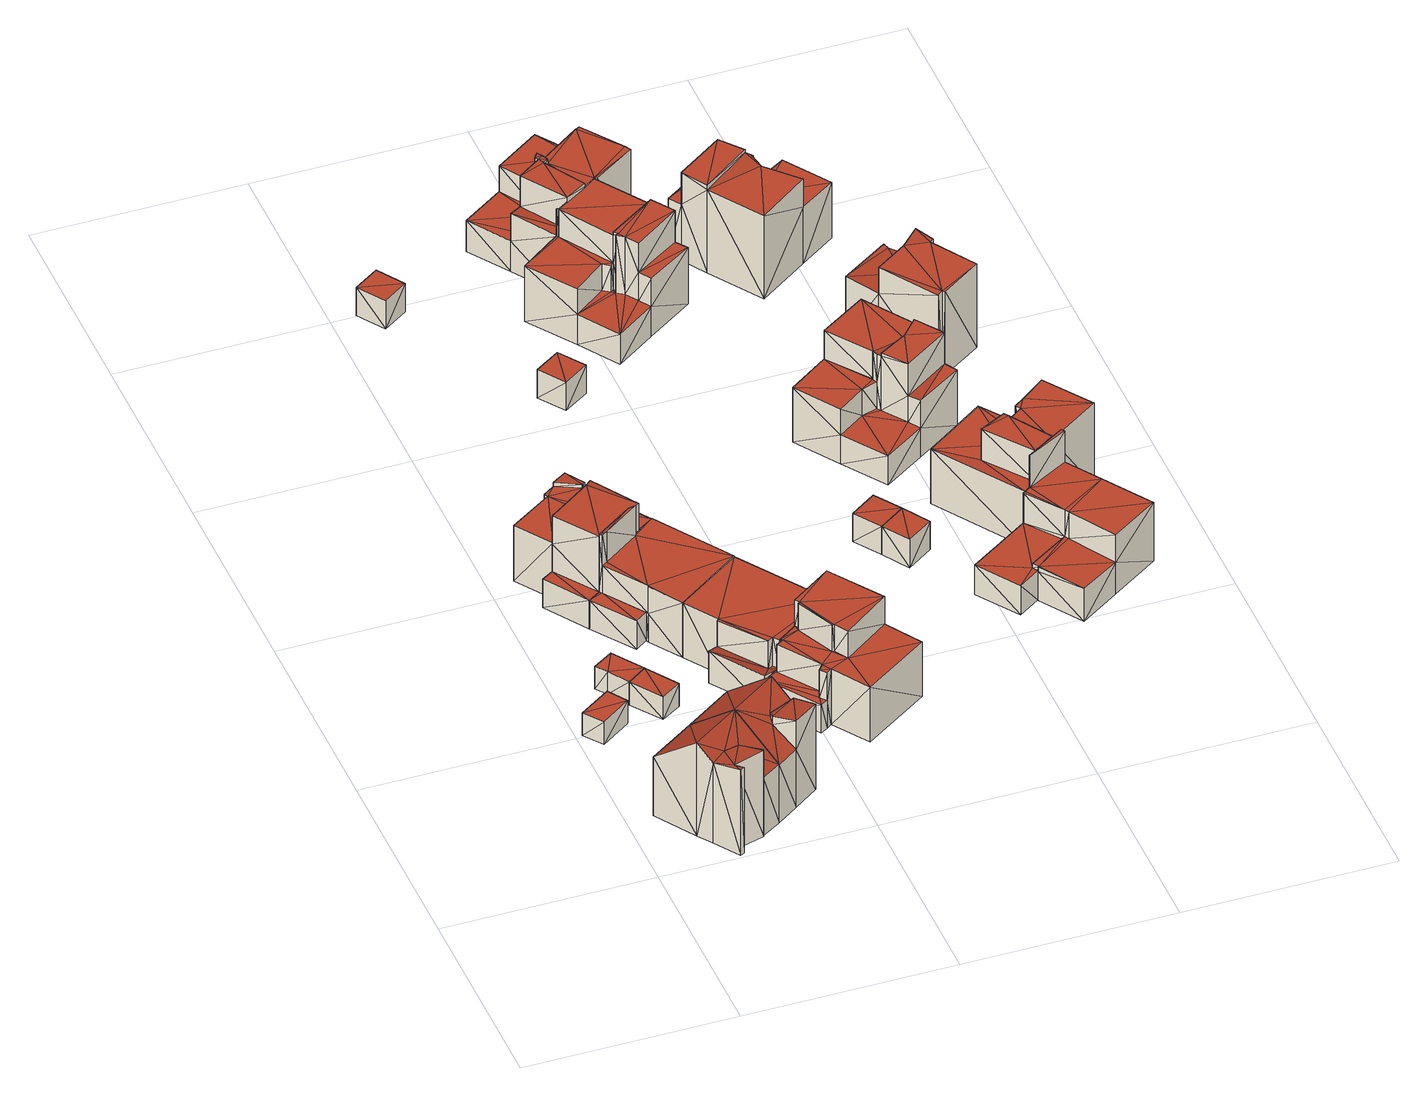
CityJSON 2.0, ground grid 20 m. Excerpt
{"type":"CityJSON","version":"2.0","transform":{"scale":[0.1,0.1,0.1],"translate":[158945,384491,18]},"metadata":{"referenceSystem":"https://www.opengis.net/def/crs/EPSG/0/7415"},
"CityObjects":{
"building1":{"type":"Building","attributes":{"oorspronkelijk_bouwjaar":2013,"status":"Pand in gebruik","geconstateerd":false,"h_maaiveld":18.46,"dak_type":"single horizontal","pw_datum":"2016-12-01","pw_actueel":"yes","pw_bron":"ahn3","reconstructie_methode":"tudelft3d-geoflow","versie_methode":"v21.03.1","kas_warenhuis":false,"ondergronds_type":"above ground","lod11_replace":false,"reconstruction_skipped":false},"geometry":[{"type":"Solid","lod":"2.2","boundaries":[[[[0,1,2]],[[3,0,2]],[[4,1,0]],[[5,4,0]],[[6,3,7]],[[7,3,2]],[[5,0,6]],[[6,0,3]],[[7,2,1]],[[4,7,1]],[[7,4,5]],[[6,7,5]]]],"semantics":{"surfaces":[{"type":"GroundSurface"},{"type":"WallSurface"},{"type":"RoofSurface"}],"values":[[0,0,1,1,1,1,1,1,1,1,2,2]]}}]},
"building2":{"type":"Building","attributes":{"oorspronkelijk_bouwjaar":2013,"status":"Pand in gebruik","geconstateerd":false,"h_maaiveld":18.47,"dak_type":"slanted","pw_datum":"2016-12-01","pw_actueel":"yes","pw_bron":"ahn3","reconstructie_methode":"tudelft3d-geoflow","versie_methode":"v21.03.1","kas_warenhuis":false,"ondergronds_type":"above ground","lod11_replace":false,"reconstruction_skipped":false},"geometry":[{"type":"Solid","lod":"2.2","boundaries":[[[[8,9,10]],[[11,12,9]],[[9,12,10]],[[13,8,10]],[[14,13,15]],[[8,13,14]],[[16,9,8]],[[17,18,16]],[[18,9,16]],[[19,11,9]],[[20,19,9]],[[21,8,14]],[[22,21,14]],[[22,14,15]],[[23,22,15]],[[24,25,26]],[[27,24,26]],[[28,18,17]],[[29,28,17]],[[25,10,12]],[[24,30,25]],[[25,30,10]],[[27,26,31]],[[25,12,11]],[[19,25,11]],[[32,16,21]],[[21,16,8]],[[33,13,10]],[[30,33,10]],[[23,15,33]],[[33,15,13]],[[29,17,16]],[[32,29,16]],[[20,9,28]],[[28,9,18]],[[32,20,28]],[[29,32,28]],[[23,33,22]],[[22,33,21]],[[24,27,30]],[[27,33,30]],[[31,33,27]],[[21,33,31]],[[20,32,31]],[[21,31,32]],[[20,31,26]],[[19,26,25]],[[20,26,19]]]],"semantics":{"surfaces":[{"type":"GroundSurface"},{"type":"WallSurface"},{"type":"RoofSurface"}],"values":[[0,0,0,0,0,0,0,0,0,1,1,1,1,1,1,1,1,1,1,1,1,1,1,1,1,1,1,1,1,1,1,1,1,1,1,2,2,2,2,2,2,2,2,2,2,2,2,2]]}}]},
"building3":{"type":"Building","attributes":{"oorspronkelijk_bouwjaar":2013,"status":"Pand in gebruik","geconstateerd":false,"h_maaiveld":18.47,"dak_type":"single horizontal","pw_datum":"2016-12-01","pw_actueel":"yes","pw_bron":"ahn3","reconstructie_methode":"tudelft3d-geoflow","versie_methode":"v21.03.1","kas_warenhuis":false,"ondergronds_type":"above ground","lod11_replace":false,"reconstruction_skipped":false},"geometry":[{"type":"Solid","lod":"2.2","boundaries":[[[[34,35,36]],[[37,36,38]],[[37,34,36]],[[39,36,40]],[[40,36,35]],[[41,38,39]],[[39,38,36]],[[42,34,37]],[[43,42,37]],[[40,35,42]],[[42,35,34]],[[43,37,38]],[[41,43,38]],[[40,42,39]],[[39,43,41]],[[39,42,43]]]],"semantics":{"surfaces":[{"type":"GroundSurface"},{"type":"WallSurface"},{"type":"RoofSurface"}],"values":[[0,0,0,1,1,1,1,1,1,1,1,1,1,2,2,2]]}}]},
"building4":{"type":"Building","attributes":{"oorspronkelijk_bouwjaar":2013,"status":"Pand in gebruik","geconstateerd":false,"h_maaiveld":18.48,"dak_type":"single horizontal","pw_datum":"2016-12-01","pw_actueel":"yes","pw_bron":"ahn3","reconstructie_methode":"tudelft3d-geoflow","versie_methode":"v21.03.1","kas_warenhuis":false,"ondergronds_type":"above ground","lod11_replace":false,"reconstruction_skipped":false},"geometry":[{"type":"Solid","lod":"2.2","boundaries":[[[[44,35,34]],[[45,44,34]],[[42,34,35]],[[40,42,35]],[[40,35,44]],[[46,40,44]],[[47,45,42]],[[42,45,34]],[[46,44,47]],[[47,44,45]],[[46,47,42]],[[40,46,42]]]],"semantics":{"surfaces":[{"type":"GroundSurface"},{"type":"WallSurface"},{"type":"RoofSurface"}],"values":[[0,0,1,1,1,1,1,1,1,1,2,2]]}}]},
"building5":{"type":"Building","attributes":{"oorspronkelijk_bouwjaar":2013,"status":"Pand in gebruik","geconstateerd":false,"h_maaiveld":18.46,"dak_type":"slanted","pw_datum":"2016-12-01","pw_actueel":"yes","pw_bron":"ahn3","reconstructie_methode":"tudelft3d-geoflow","versie_methode":"v21.03.1","kas_warenhuis":false,"ondergronds_type":"above ground","lod11_replace":false,"reconstruction_skipped":false},"geometry":[{"type":"Solid","lod":"2.2","boundaries":[[[[48,49,50]],[[9,50,11]],[[9,48,50]],[[51,48,9]],[[52,9,18]],[[51,9,52]],[[53,51,54]],[[54,51,52]],[[55,48,51]],[[53,55,51]],[[56,55,57]],[[58,56,57]],[[59,60,61]],[[61,60,49]],[[49,60,50]],[[61,49,55]],[[56,61,55]],[[55,49,48]],[[28,18,9]],[[20,28,9]],[[54,52,28]],[[28,52,18]],[[62,63,59]],[[59,63,60]],[[58,57,62]],[[62,57,63]],[[20,9,64]],[[64,9,11]],[[64,11,50]],[[60,64,50]],[[64,60,63]],[[20,63,57]],[[20,64,63]],[[53,57,55]],[[20,57,53]],[[20,53,54]],[[28,20,54]],[[61,56,59]],[[59,56,62]],[[62,56,58]]]],"semantics":{"surfaces":[{"type":"GroundSurface"},{"type":"WallSurface"},{"type":"RoofSurface"}],"values":[[0,0,0,0,0,0,1,1,1,1,1,1,1,1,1,1,1,1,1,1,1,1,1,1,1,1,1,1,1,1,2,2,2,2,2,2,2,2,2,2]]}}]},
"building6":{"type":"Building","attributes":{"oorspronkelijk_bouwjaar":2013,"status":"Pand in gebruik","geconstateerd":false,"h_maaiveld":18.46,"dak_type":"slanted","pw_datum":"2016-12-01","pw_actueel":"yes","pw_bron":"ahn3","reconstructie_methode":"tudelft3d-geoflow","versie_methode":"v21.03.1","kas_warenhuis":false,"ondergronds_type":"above ground","lod11_replace":false,"reconstruction_skipped":false},"geometry":[{"type":"Solid","lod":"2.2","boundaries":[[[[65,66,67]],[[68,69,70]],[[71,72,73]],[[71,73,74]],[[69,68,75]],[[76,74,77]],[[69,74,70]],[[74,73,70]],[[71,74,76]],[[76,78,79]],[[71,76,65]],[[76,79,65]],[[79,66,65]],[[80,79,78]],[[81,80,78]],[[81,78,82]],[[82,78,76]],[[83,73,84]],[[84,73,72]],[[84,72,71]],[[85,84,71]],[[86,77,87]],[[87,77,74]],[[88,67,66]],[[89,88,66]],[[90,75,91]],[[91,75,68]],[[92,69,90]],[[90,69,75]],[[91,68,70]],[[93,91,70]],[[94,93,83]],[[95,94,83]],[[73,93,70]],[[83,93,73]],[[89,66,80]],[[96,89,80]],[[80,66,79]],[[97,65,67]],[[88,97,67]],[[96,80,98]],[[98,80,85]],[[98,85,97]],[[97,85,65]],[[65,85,71]],[[82,76,77]],[[86,82,77]],[[92,74,69]],[[99,87,92]],[[92,87,74]],[[100,99,94]],[[94,99,93]],[[93,99,92]],[[101,102,103]],[[104,101,103]],[[95,83,102]],[[101,95,102]],[[104,103,99]],[[100,104,99]],[[93,92,91]],[[91,92,90]],[[96,98,97]],[[96,97,89]],[[89,97,88]],[[100,94,104]],[[104,95,101]],[[104,94,95]],[[83,84,102]],[[81,82,80]],[[102,84,85]],[[102,85,82]],[[82,85,80]],[[86,87,82]],[[87,103,82]],[[103,102,82]],[[103,87,99]]]],"semantics":{"surfaces":[{"type":"GroundSurface"},{"type":"WallSurface"},{"type":"RoofSurface"}],"values":[[0,0,0,0,0,0,0,0,0,0,0,0,0,1,1,1,1,1,1,1,1,1,1,1,1,1,1,1,1,1,1,1,1,1,1,1,1,1,1,1,1,1,1,1,1,1,1,1,1,1,1,1,1,1,1,1,1,1,1,2,2,2,2,2,2,2,2,2,2,2,2,2,2,2,2,2]]}}]},
"building7":{"type":"Building","attributes":{"oorspronkelijk_bouwjaar":2013,"status":"Pand in gebruik","geconstateerd":false,"h_maaiveld":18.46,"dak_type":"slanted","pw_datum":"2016-12-01","pw_actueel":"yes","pw_bron":"ahn3","reconstructie_methode":"tudelft3d-geoflow","versie_methode":"v21.03.1","kas_warenhuis":false,"ondergronds_type":"above ground","lod11_replace":false,"reconstruction_skipped":false},"geometry":[{"type":"MultiSurface","lod":"2.2","boundaries":[[[68,70,105]],[[106,107,108]],[[72,106,108]],[[106,109,110]],[[106,110,107]],[[107,105,70]],[[108,107,70]],[[91,68,105]],[[111,91,105]],[[112,106,72]],[[113,112,72]],[[93,70,91]],[[91,70,68]],[[111,105,107]],[[114,111,107]],[[115,116,117]],[[118,115,117]],[[116,93,119]],[[115,120,116]],[[116,120,93]],[[121,122,120]],[[120,122,93]],[[70,93,108]],[[93,122,108]],[[118,117,123]],[[124,118,123]],[[113,72,122]],[[122,72,108]],[[125,109,106]],[[112,125,106]],[[114,107,110]],[[126,114,110]],[[124,123,121]],[[121,123,122]],[[127,126,125]],[[125,126,109]],[[109,126,110]],[[128,129,127]],[[127,129,126]],[[116,119,129]],[[128,116,129]],[[130,118,117]],[[111,119,91]],[[91,119,93]],[[126,129,114]],[[114,129,119]],[[111,114,119]],[[112,113,123]],[[128,112,123]],[[123,113,122]],[[117,128,123]],[[125,112,128]],[[125,128,127]],[[128,117,116]],[[121,118,124]],[[118,120,115]],[[121,120,118]]],"semantics":{"surfaces":[{"type":"GroundSurface"},{"type":"WallSurface"},{"type":"RoofSurface"}],"values":[0,0,0,0,0,0,0,1,1,1,1,1,1,1,1,1,1,1,1,1,1,1,1,1,1,1,1,1,1,1,1,1,1,1,1,1,1,1,1,1,1,1,2,2,2,2,2,2,2,2,2,2,2,2,2,2,2]}}]},
"building8":{"type":"Building","attributes":{"oorspronkelijk_bouwjaar":2013,"status":"Pand in gebruik","geconstateerd":false,"h_maaiveld":18.47,"dak_type":"slanted","pw_datum":"2016-12-01","pw_actueel":"yes","pw_bron":"ahn3","reconstructie_methode":"tudelft3d-geoflow","versie_methode":"v21.03.1","kas_warenhuis":false,"ondergronds_type":"above ground","lod11_replace":false,"reconstruction_skipped":false},"geometry":[{"type":"Solid","lod":"2.2","boundaries":[[[[131,132,133]],[[134,132,131]],[[109,106,135]],[[133,132,135]],[[135,106,136]],[[133,135,136]],[[137,138,139]],[[140,137,139]],[[141,106,125]],[[125,106,109]],[[140,139,142]],[[142,139,136]],[[136,139,133]],[[143,134,131]],[[144,143,131]],[[125,109,135]],[[145,125,135]],[[142,136,141]],[[141,136,106]],[[145,135,146]],[[147,145,146]],[[146,135,132]],[[147,146,148]],[[148,146,149]],[[148,149,137]],[[137,149,138]],[[146,132,134]],[[143,146,134]],[[144,131,139]],[[139,131,133]],[[149,139,138]],[[143,149,146]],[[143,144,149]],[[149,144,139]],[[147,148,145]],[[145,137,142]],[[145,148,137]],[[145,141,125]],[[137,140,142]],[[145,142,141]]]],"semantics":{"surfaces":[{"type":"GroundSurface"},{"type":"WallSurface"},{"type":"RoofSurface"}],"values":[[0,0,0,0,0,0,1,1,1,1,1,1,1,1,1,1,1,1,1,1,1,1,1,1,1,1,1,1,1,1,2,2,2,2,2,2,2,2,2,2]]}}]},
"building9":{"type":"Building","attributes":{"oorspronkelijk_bouwjaar":2013,"status":"Pand in gebruik","geconstateerd":false,"h_maaiveld":18.47,"dak_type":"slanted","pw_datum":"2016-12-01","pw_actueel":"yes","pw_bron":"ahn3","reconstructie_methode":"tudelft3d-geoflow","versie_methode":"v21.03.1","kas_warenhuis":false,"ondergronds_type":"above ground","lod11_replace":false,"reconstruction_skipped":false},"geometry":[{"type":"Solid","lod":"2.2","boundaries":[[[[150,151,152]],[[153,154,136]],[[152,151,154]],[[155,131,150]],[[156,153,157]],[[152,154,153]],[[156,152,153]],[[150,131,151]],[[158,155,150]],[[159,158,150]],[[160,161,162]],[[163,160,162]],[[164,157,153]],[[165,164,153]],[[166,156,157]],[[164,166,157]],[[167,151,168]],[[168,151,131]],[[169,170,171]],[[171,170,172]],[[171,172,173]],[[173,172,174]],[[175,159,176]],[[176,159,152]],[[152,159,150]],[[177,178,175]],[[175,178,159]],[[179,180,177]],[[177,180,178]],[[181,136,170]],[[169,181,170]],[[170,136,154]],[[173,174,160]],[[160,174,161]],[[182,165,181]],[[181,165,136]],[[136,165,153]],[[176,152,166]],[[166,152,156]],[[163,162,183]],[[183,162,184]],[[183,184,165]],[[182,183,165]],[[185,186,179]],[[179,186,180]],[[170,154,167]],[[187,170,167]],[[167,154,151]],[[168,131,158]],[[158,131,155]],[[187,167,188]],[[188,167,189]],[[188,189,185]],[[185,189,186]],[[168,158,178]],[[159,178,158]],[[168,178,180]],[[186,168,180]],[[167,186,189]],[[168,186,167]],[[184,164,165]],[[161,184,162]],[[176,166,184]],[[176,177,175]],[[184,166,164]],[[179,184,161]],[[187,188,174]],[[187,174,170]],[[174,172,170]],[[185,179,188]],[[176,184,179]],[[188,161,174]],[[176,179,177]],[[179,161,188]],[[171,182,181]],[[163,183,182]],[[163,182,171]],[[163,171,160]],[[171,181,169]],[[171,173,160]]]],"semantics":{"surfaces":[{"type":"GroundSurface"},{"type":"WallSurface"},{"type":"RoofSurface"}],"values":[[0,0,0,0,0,0,0,0,1,1,1,1,1,1,1,1,1,1,1,1,1,1,1,1,1,1,1,1,1,1,1,1,1,1,1,1,1,1,1,1,1,1,1,1,1,1,1,1,1,1,1,1,1,1,2,2,2,2,2,2,2,2,2,2,2,2,2,2,2,2,2,2,2,2,2,2,2,2,2,2]]}}]},
"building10":{"type":"Building","attributes":{"oorspronkelijk_bouwjaar":2013,"status":"Pand in gebruik","geconstateerd":false,"h_maaiveld":18.39,"dak_type":"single horizontal","pw_datum":"2016-12-01","pw_actueel":"yes","pw_bron":"ahn3","reconstructie_methode":"tudelft3d-geoflow","versie_methode":"v21.03.1","kas_warenhuis":false,"ondergronds_type":"above ground","lod11_replace":false,"reconstruction_skipped":false},"geometry":[{"type":"Solid","lod":"2.2","boundaries":[[[[190,191,192]],[[192,191,193]],[[194,192,193]],[[195,194,193]],[[196,191,197]],[[197,191,190]],[[197,190,192]],[[194,197,192]],[[195,193,196]],[[196,193,191]],[[195,196,194]],[[194,196,197]]]],"semantics":{"surfaces":[{"type":"GroundSurface"},{"type":"WallSurface"},{"type":"RoofSurface"}],"values":[[0,0,1,1,1,1,1,1,1,1,2,2]]}}]},
"building11":{"type":"Building","attributes":{"oorspronkelijk_bouwjaar":2013,"status":"Pand in gebruik","geconstateerd":false,"h_maaiveld":18.39,"dak_type":"single horizontal","pw_datum":"2016-12-01","pw_actueel":"yes","pw_bron":"ahn3","reconstructie_methode":"tudelft3d-geoflow","versie_methode":"v21.03.1","kas_warenhuis":false,"ondergronds_type":"above ground","lod11_replace":false,"reconstruction_skipped":false},"geometry":[{"type":"Solid","lod":"2.2","boundaries":[[[[198,199,200]],[[201,198,200]],[[202,201,203]],[[203,201,200]],[[204,199,198]],[[205,204,198]],[[205,198,201]],[[202,205,201]],[[203,200,204]],[[204,200,199]],[[203,204,205]],[[202,203,205]]]],"semantics":{"surfaces":[{"type":"GroundSurface"},{"type":"WallSurface"},{"type":"RoofSurface"}],"values":[[0,0,1,1,1,1,1,1,1,1,2,2]]}}]},
"building12":{"type":"Building","attributes":{"oorspronkelijk_bouwjaar":2013,"status":"Pand in gebruik","geconstateerd":false,"h_maaiveld":18.84,"dak_type":"multiple horizontal","pw_datum":"2016-12-01","pw_actueel":"yes","pw_bron":"ahn3","reconstructie_methode":"tudelft3d-geoflow","versie_methode":"v21.03.1","kas_warenhuis":false,"ondergronds_type":"above ground","lod11_replace":false,"reconstruction_skipped":false},"geometry":[{"type":"Solid","lod":"2.2","boundaries":[[[[206,207,208]],[[209,208,210]],[[211,209,212]],[[209,210,213]],[[206,208,209]],[[211,206,209]],[[214,206,211]],[[215,206,216]],[[216,206,214]],[[217,206,218]],[[218,206,215]],[[219,213,210]],[[220,219,210]],[[221,208,222]],[[222,208,207]],[[223,220,221]],[[224,223,221]],[[208,220,210]],[[221,220,208]],[[225,215,216]],[[226,218,225]],[[225,218,215]],[[227,228,229]],[[230,231,232]],[[229,228,231]],[[229,231,230]],[[222,207,206]],[[217,222,206]],[[233,214,234]],[[235,233,234]],[[234,214,211]],[[236,237,231]],[[228,236,231]],[[235,234,238]],[[239,235,238]],[[234,211,240]],[[240,211,212]],[[241,242,243]],[[243,242,244]],[[241,245,242]],[[246,247,241]],[[241,247,245]],[[224,221,228]],[[227,224,228]],[[246,241,223]],[[223,241,220]],[[243,244,219]],[[219,244,213]],[[213,244,209]],[[240,212,244]],[[244,212,209]],[[248,249,232]],[[231,248,232]],[[239,238,248]],[[248,238,249]],[[229,230,250]],[[250,230,251]],[[250,251,245]],[[247,250,245]],[[226,225,237]],[[236,226,237]],[[225,216,233]],[[233,216,214]],[[243,219,241]],[[241,219,220]],[[235,239,233]],[[237,239,231]],[[231,239,248]],[[237,233,239]],[[225,233,237]],[[240,244,242]],[[251,240,245]],[[245,240,242]],[[234,240,251]],[[232,251,230]],[[234,251,249]],[[234,249,238]],[[249,251,232]],[[246,223,247]],[[229,224,227]],[[247,223,224]],[[247,224,229]],[[250,247,229]],[[226,236,218]],[[221,217,228]],[[221,222,217]],[[217,218,236]],[[228,217,236]]]],"semantics":{"surfaces":[{"type":"GroundSurface"},{"type":"WallSurface"},{"type":"RoofSurface"}],"values":[[0,0,0,0,0,0,0,0,0,1,1,1,1,1,1,1,1,1,1,1,1,1,1,1,1,1,1,1,1,1,1,1,1,1,1,1,1,1,1,1,1,1,1,1,1,1,1,1,1,1,1,1,1,1,1,1,1,1,1,1,1,1,1,2,2,2,2,2,2,2,2,2,2,2,2,2,2,2,2,2,2,2,2,2,2,2,2,2]]}}]},
"building13":{"type":"Building","attributes":{"oorspronkelijk_bouwjaar":2013,"status":"Pand in gebruik","geconstateerd":false,"h_maaiveld":18.41,"dak_type":"single horizontal","pw_datum":"2016-12-01","pw_actueel":"yes","pw_bron":"ahn3","reconstructie_methode":"tudelft3d-geoflow","versie_methode":"v21.03.1","kas_warenhuis":false,"ondergronds_type":"above ground","lod11_replace":false,"reconstruction_skipped":false},"geometry":[{"type":"Solid","lod":"2.2","boundaries":[[[[252,253,254]],[[255,252,254]],[[256,252,257]],[[257,252,255]],[[258,254,253]],[[259,258,253]],[[259,253,252]],[[256,259,252]],[[257,255,258]],[[258,255,254]],[[257,258,256]],[[256,258,259]]]],"semantics":{"surfaces":[{"type":"GroundSurface"},{"type":"WallSurface"},{"type":"RoofSurface"}],"values":[[0,0,1,1,1,1,1,1,1,1,2,2]]}}]},
"building14":{"type":"Building","attributes":{"oorspronkelijk_bouwjaar":2013,"status":"Pand in gebruik","geconstateerd":false,"h_maaiveld":18.39,"dak_type":"single horizontal","pw_datum":"2016-12-01","pw_actueel":"yes","pw_bron":"ahn3","reconstructie_methode":"tudelft3d-geoflow","versie_methode":"v21.03.1","kas_warenhuis":false,"ondergronds_type":"above ground","lod11_replace":false,"reconstruction_skipped":false},"geometry":[{"type":"Solid","lod":"2.2","boundaries":[[[[260,255,254]],[[261,260,254]],[[257,255,260]],[[262,257,260]],[[263,261,258]],[[258,261,254]],[[258,254,255]],[[257,258,255]],[[262,260,263]],[[263,260,261]],[[262,263,258]],[[257,262,258]]]],"semantics":{"surfaces":[{"type":"GroundSurface"},{"type":"WallSurface"},{"type":"RoofSurface"}],"values":[[0,0,1,1,1,1,1,1,1,1,2,2]]}}]},
"building15":{"type":"Building","attributes":{"oorspronkelijk_bouwjaar":2013,"status":"Pand in gebruik","geconstateerd":false,"h_maaiveld":18.7,"dak_type":"multiple horizontal","pw_datum":"2016-12-01","pw_actueel":"yes","pw_bron":"ahn3","reconstructie_methode":"tudelft3d-geoflow","versie_methode":"v21.03.1","kas_warenhuis":false,"ondergronds_type":"above ground","lod11_replace":false,"reconstruction_skipped":false},"geometry":[{"type":"Solid","lod":"2.2","boundaries":[[[[264,265,266]],[[267,268,269]],[[270,265,264]],[[271,264,266]],[[264,272,268]],[[264,268,273]],[[269,268,272]],[[268,274,273]],[[264,273,270]],[[273,275,270]],[[276,264,271]],[[277,276,271]],[[278,266,279]],[[279,266,265]],[[280,273,281]],[[281,273,274]],[[282,267,283]],[[283,267,269]],[[284,285,282]],[[282,285,267]],[[267,285,268]],[[286,287,285]],[[284,286,285]],[[280,275,273]],[[288,289,280]],[[280,289,275]],[[290,291,292]],[[292,291,293]],[[294,295,296]],[[297,294,296]],[[298,299,300]],[[300,299,301]],[[299,272,264]],[[276,299,264]],[[302,270,289]],[[289,270,275]],[[303,304,294]],[[294,304,295]],[[295,304,305]],[[300,301,306]],[[306,301,307]],[[279,265,302]],[[308,279,302]],[[302,265,270]],[[308,302,290]],[[290,302,291]],[[277,271,266]],[[278,277,266]],[[281,274,268]],[[285,281,268]],[[288,280,305]],[[304,288,305]],[[309,292,303]],[[303,292,304]],[[304,292,293]],[[306,307,309]],[[309,307,292]],[[286,296,287]],[[310,297,286]],[[286,297,296]],[[310,286,311]],[[311,286,283]],[[311,283,299]],[[298,311,299]],[[272,283,269]],[[299,283,272]],[[296,295,287]],[[280,295,305]],[[280,281,295]],[[281,287,295]],[[285,287,281]],[[307,301,299]],[[307,299,276]],[[279,276,278]],[[279,308,290]],[[276,277,278]],[[292,307,290]],[[290,307,276]],[[279,290,276]],[[283,286,284]],[[282,283,284]],[[302,289,291]],[[288,304,291]],[[291,304,293]],[[291,289,288]],[[300,311,298]],[[297,310,300]],[[300,310,311]],[[297,309,294]],[[297,300,306]],[[297,306,309]],[[294,309,303]]]],"semantics":{"surfaces":[{"type":"GroundSurface"},{"type":"WallSurface"},{"type":"RoofSurface"}],"values":[[0,0,0,0,0,0,0,0,0,0,1,1,1,1,1,1,1,1,1,1,1,1,1,1,1,1,1,1,1,1,1,1,1,1,1,1,1,1,1,1,1,1,1,1,1,1,1,1,1,1,1,1,1,1,1,1,1,1,1,1,1,1,1,1,1,1,2,2,2,2,2,2,2,2,2,2,2,2,2,2,2,2,2,2,2,2,2,2,2,2,2,2]]}}]},
"building16":{"type":"Building","attributes":{"oorspronkelijk_bouwjaar":2013,"status":"Pand in gebruik","geconstateerd":false,"h_maaiveld":18.87,"dak_type":"multiple horizontal","pw_datum":"2016-12-01","pw_actueel":"yes","pw_bron":"ahn3","reconstructie_methode":"tudelft3d-geoflow","versie_methode":"v21.03.1","kas_warenhuis":false,"ondergronds_type":"above ground","lod11_replace":false,"reconstruction_skipped":false},"geometry":[{"type":"Solid","lod":"2.2","boundaries":[[[[312,313,314]],[[314,313,315]],[[315,313,316]],[[317,315,318]],[[317,318,319]],[[314,315,317]],[[314,317,320]],[[321,314,322]],[[322,314,320]],[[323,324,325]],[[326,323,325]],[[327,315,328]],[[328,315,316]],[[321,312,314]],[[329,330,321]],[[321,330,312]],[[331,316,313]],[[332,328,331]],[[331,328,316]],[[333,334,335]],[[335,334,319]],[[319,334,317]],[[331,313,330]],[[330,313,312]],[[329,321,324]],[[323,329,324]],[[322,320,334]],[[334,320,317]],[[336,337,338]],[[339,336,338]],[[339,338,326]],[[340,339,326]],[[341,342,333]],[[333,342,334]],[[343,344,345]],[[345,344,341]],[[342,341,346]],[[341,344,346]],[[340,326,344]],[[344,326,346]],[[346,326,325]],[[347,348,327]],[[349,347,327]],[[315,348,318]],[[327,348,315]],[[332,331,337]],[[336,332,337]],[[350,351,344]],[[343,350,344]],[[349,327,351]],[[350,349,351]],[[345,341,347]],[[347,341,348]],[[335,319,348]],[[348,319,318]],[[322,334,342]],[[324,342,346]],[[324,322,342]],[[324,346,325]],[[321,322,324]],[[337,331,338]],[[329,323,330]],[[338,323,326]],[[338,331,323]],[[331,330,323]],[[341,333,348]],[[348,333,335]],[[344,351,336]],[[332,336,328]],[[328,351,327]],[[340,344,336]],[[336,351,328]],[[340,336,339]],[[345,347,350]],[[343,345,350]],[[350,347,349]]]],"semantics":{"surfaces":[{"type":"GroundSurface"},{"type":"WallSurface"},{"type":"RoofSurface"}],"values":[[0,0,0,0,0,0,0,1,1,1,1,1,1,1,1,1,1,1,1,1,1,1,1,1,1,1,1,1,1,1,1,1,1,1,1,1,1,1,1,1,1,1,1,1,1,1,1,1,1,1,1,1,1,1,1,2,2,2,2,2,2,2,2,2,2,2,2,2,2,2,2,2,2,2,2,2]]}}]},
"building17":{"type":"Building","attributes":{"oorspronkelijk_bouwjaar":2013,"status":"Pand in gebruik","geconstateerd":false,"h_maaiveld":18.45,"dak_type":"multiple horizontal","pw_datum":"2016-12-01","pw_actueel":"yes","pw_bron":"ahn3","reconstructie_methode":"tudelft3d-geoflow","versie_methode":"v21.03.1","kas_warenhuis":false,"ondergronds_type":"above ground","lod11_replace":false,"reconstruction_skipped":false},"geometry":[{"type":"Solid","lod":"2.2","boundaries":[[[[352,353,354]],[[355,352,354]],[[354,356,357]],[[358,353,359]],[[354,353,358]],[[354,358,360]],[[361,353,362]],[[360,363,356]],[[359,353,361]],[[354,360,356]],[[364,363,360]],[[365,356,366]],[[366,356,363]],[[367,361,362]],[[368,367,362]],[[369,353,352]],[[370,369,352]],[[371,360,358]],[[372,371,358]],[[373,366,374]],[[374,366,364]],[[364,366,363]],[[375,357,365]],[[365,357,356]],[[376,370,377]],[[377,370,355]],[[355,370,352]],[[378,379,370]],[[376,378,370]],[[380,381,375]],[[375,381,357]],[[357,381,354]],[[382,359,367]],[[367,359,361]],[[368,362,353]],[[369,368,353]],[[371,364,360]],[[383,374,371]],[[371,374,364]],[[384,385,373]],[[373,385,366]],[[386,387,378]],[[378,387,379]],[[382,358,359]],[[388,372,382]],[[382,372,358]],[[389,382,390]],[[391,388,389]],[[389,388,382]],[[391,389,392]],[[392,389,393]],[[383,371,385]],[[384,383,385]],[[389,390,387]],[[386,389,387]],[[377,355,381]],[[381,355,354]],[[392,393,380]],[[380,393,381]],[[383,384,374]],[[374,384,373]],[[381,393,378]],[[377,381,378]],[[386,378,389]],[[377,378,376]],[[378,393,389]],[[368,369,387]],[[367,368,387]],[[379,369,370]],[[387,369,379]],[[390,382,387]],[[382,367,387]],[[392,375,365]],[[372,388,391]],[[392,380,375]],[[392,365,391]],[[365,366,385]],[[385,371,372]],[[365,385,391]],[[385,372,391]]]],"semantics":{"surfaces":[{"type":"GroundSurface"},{"type":"WallSurface"},{"type":"RoofSurface"}],"values":[[0,0,0,0,0,0,0,0,0,0,0,1,1,1,1,1,1,1,1,1,1,1,1,1,1,1,1,1,1,1,1,1,1,1,1,1,1,1,1,1,1,1,1,1,1,1,1,1,1,1,1,1,1,1,1,1,1,1,1,2,2,2,2,2,2,2,2,2,2,2,2,2,2,2,2,2,2,2,2,2]]}}]},
"building18":{"type":"Building","attributes":{"oorspronkelijk_bouwjaar":2013,"status":"Pand in gebruik","geconstateerd":false,"h_maaiveld":18.87,"dak_type":"multiple horizontal","pw_datum":"2016-12-01","pw_actueel":"yes","pw_bron":"ahn3","reconstructie_methode":"tudelft3d-geoflow","versie_methode":"v21.03.1","kas_warenhuis":false,"ondergronds_type":"above ground","lod11_replace":false,"reconstruction_skipped":false},"geometry":[{"type":"Solid","lod":"2.2","boundaries":[[[[394,395,396]],[[397,395,398]],[[398,395,399]],[[397,398,400]],[[396,395,397]],[[401,394,396]],[[396,397,402]],[[403,394,401]],[[372,403,401]],[[404,372,401]],[[405,400,406]],[[406,400,398]],[[407,394,403]],[[372,407,403]],[[408,399,409]],[[409,399,395]],[[410,409,407]],[[407,409,394]],[[394,409,395]],[[411,412,404]],[[413,411,404]],[[414,415,416]],[[416,415,417]],[[416,417,418]],[[418,417,419]],[[419,417,420]],[[421,422,423]],[[424,421,423]],[[424,423,417]],[[417,423,420]],[[425,402,426]],[[427,425,426]],[[426,402,397]],[[428,429,410]],[[410,429,409]],[[406,398,399]],[[408,406,399]],[[415,396,402]],[[425,415,402]],[[418,419,412]],[[411,418,412]],[[413,404,415]],[[414,413,415]],[[396,404,401]],[[415,404,396]],[[430,428,421]],[[421,428,422]],[[427,426,428]],[[430,427,428]],[[428,426,429]],[[426,397,400]],[[405,426,400]],[[422,410,419]],[[404,412,372]],[[428,410,422]],[[372,412,407]],[[423,419,420]],[[422,419,423]],[[410,407,419]],[[407,412,419]],[[413,414,416]],[[411,416,418]],[[411,413,416]],[[427,430,425]],[[425,430,424]],[[424,430,421]],[[415,424,417]],[[425,424,415]],[[406,426,405]],[[409,406,408]],[[409,429,406]],[[406,429,426]]]],"semantics":{"surfaces":[{"type":"GroundSurface"},{"type":"WallSurface"},{"type":"RoofSurface"}],"values":[[0,0,0,0,0,0,0,0,1,1,1,1,1,1,1,1,1,1,1,1,1,1,1,1,1,1,1,1,1,1,1,1,1,1,1,1,1,1,1,1,1,1,1,1,1,1,1,1,1,1,1,1,2,2,2,2,2,2,2,2,2,2,2,2,2,2,2,2,2,2,2,2]]}}]},
"building19":{"type":"Building","attributes":{"oorspronkelijk_bouwjaar":2013,"status":"Pand in gebruik","geconstateerd":false,"h_maaiveld":18.84,"dak_type":"multiple horizontal","pw_datum":"2016-12-01","pw_actueel":"yes","pw_bron":"ahn3","reconstructie_methode":"tudelft3d-geoflow","versie_methode":"v21.03.1","kas_warenhuis":false,"ondergronds_type":"above ground","lod11_replace":false,"reconstruction_skipped":false},"geometry":[{"type":"Solid","lod":"2.2","boundaries":[[[[431,432,433]],[[434,435,436]],[[437,431,433]],[[437,433,438]],[[434,436,439]],[[436,440,439]],[[434,439,441]],[[435,438,436]],[[435,434,442]],[[438,433,436]],[[438,435,443]],[[444,441,445]],[[445,441,439]],[[446,435,447]],[[447,435,442]],[[448,431,449]],[[449,431,437]],[[450,442,434]],[[451,447,450]],[[450,447,442]],[[452,438,443]],[[453,452,443]],[[454,445,455]],[[455,445,440]],[[440,445,439]],[[456,457,449]],[[458,456,449]],[[455,440,459]],[[459,440,436]],[[458,449,452]],[[460,458,452]],[[438,449,437]],[[452,449,438]],[[459,436,433]],[[461,459,433]],[[461,433,432]],[[462,461,432]],[[460,452,463]],[[464,460,463]],[[446,443,435]],[[465,453,446]],[[446,453,443]],[[466,467,468]],[[469,466,468]],[[470,471,467]],[[466,470,467]],[[465,446,470]],[[470,446,471]],[[457,472,445]],[[454,457,445]],[[464,463,456]],[[456,463,457]],[[472,457,473]],[[457,463,473]],[[469,468,463]],[[463,468,473]],[[473,468,474]],[[462,432,431]],[[448,462,431]],[[450,434,441]],[[444,450,441]],[[451,450,474]],[[468,451,474]],[[453,465,470]],[[463,470,466]],[[452,453,470]],[[463,466,469]],[[452,470,463]],[[460,464,456]],[[458,460,456]],[[459,454,455]],[[448,461,462]],[[461,457,459]],[[459,457,454]],[[449,457,461]],[[449,461,448]],[[473,474,450]],[[472,473,444]],[[444,473,450]],[[472,444,445]],[[451,468,471]],[[447,451,471]],[[471,468,467]],[[447,471,446]]]],"semantics":{"surfaces":[{"type":"GroundSurface"},{"type":"WallSurface"},{"type":"RoofSurface"}],"values":[[0,0,0,0,0,0,0,0,0,0,0,1,1,1,1,1,1,1,1,1,1,1,1,1,1,1,1,1,1,1,1,1,1,1,1,1,1,1,1,1,1,1,1,1,1,1,1,1,1,1,1,1,1,1,1,1,1,1,1,1,1,1,1,2,2,2,2,2,2,2,2,2,2,2,2,2,2,2,2,2,2,2,2,2]]}}]},
"building20":{"type":"Building","attributes":{"oorspronkelijk_bouwjaar":2013,"status":"Pand in gebruik","geconstateerd":false,"h_maaiveld":18.8,"dak_type":"multiple horizontal","pw_datum":"2016-12-01","pw_actueel":"yes","pw_bron":"ahn3","reconstructie_methode":"tudelft3d-geoflow","versie_methode":"v21.03.1","kas_warenhuis":false,"ondergronds_type":"above ground","lod11_replace":false,"reconstruction_skipped":false},"geometry":[{"type":"Solid","lod":"2.2","boundaries":[[[[475,476,477]],[[478,476,479]],[[479,476,480]],[[481,476,478]],[[477,476,481]],[[482,483,484]],[[477,481,483]],[[477,483,485]],[[483,481,484]],[[486,481,478]],[[487,488,486]],[[486,488,481]],[[489,480,490]],[[490,480,476]],[[491,482,484]],[[492,491,484]],[[493,486,494]],[[495,487,493]],[[493,487,486]],[[486,478,479]],[[496,486,479]],[[497,498,499]],[[499,498,485]],[[485,498,477]],[[495,493,500]],[[500,493,501]],[[493,494,502]],[[503,493,502]],[[504,475,498]],[[498,475,477]],[[505,506,490]],[[507,505,490]],[[496,479,480]],[[489,496,480]],[[499,485,483]],[[508,499,483]],[[500,501,497]],[[497,501,498]],[[507,490,504]],[[504,490,475]],[[475,490,476]],[[503,502,506]],[[505,503,506]],[[508,483,491]],[[491,483,482]],[[492,484,481]],[[488,492,481]],[[486,496,494]],[[506,489,490]],[[502,496,489]],[[494,496,502]],[[502,489,506]],[[498,501,504]],[[505,501,503]],[[503,501,493]],[[504,501,505]],[[504,505,507]],[[495,488,487]],[[492,488,508]],[[500,488,495]],[[500,508,488]],[[497,499,508]],[[508,491,492]],[[497,508,500]]]],"semantics":{"surfaces":[{"type":"GroundSurface"},{"type":"WallSurface"},{"type":"RoofSurface"}],"values":[[0,0,0,0,0,0,0,0,0,1,1,1,1,1,1,1,1,1,1,1,1,1,1,1,1,1,1,1,1,1,1,1,1,1,1,1,1,1,1,1,1,1,1,1,1,1,1,2,2,2,2,2,2,2,2,2,2,2,2,2,2,2,2,2]]}}]}
},
"vertices":[
[6,201,5],[36,221,5],[48,203,5],[19,183,5],[36,221,30],[6,201,30],[19,183,30],[48,203,30],
[60,26,5],[96,71,5],[103,19,5],[122,32,5],[103,20,5],[74,11,5],[76,2,5],[80,4,5],[50,40,5],[25,79,5],[70,109,5],[122,32,69],[96,71,107],[60,26,93],[76,2,99],[80,4,99],[103,20,100],[103,20,69],[88,39,89],[88,39,95],[70,109,69],[25,79,69],[103,19,100],[74,37,94],[50,40,107],[74,11,98],
[77,239,5],[58,226,5],[46,246,5],[57,268,5],[38,256,5],[46,246,30],[58,226,30],[38,256,30],[77,239,30],[57,268,30],
[78,197,5],[97,209,5],[78,197,30],[97,209,30],
[154,82,5],[167,63,5],[143,46,5],[141,101,5],[115,140,5],[141,101,108],[115,140,69],[154,82,89],[154,82,95],[128,70,92],[128,70,95],[143,46,100],[143,46,69],[167,63,99],[128,64,96],[128,64,87],[122,32,68],
[97,445,5],[88,464,5],[100,447,5],[62,334,5],[46,382,5],[74,342,5],[98,445,5],[138,385,5],[122,374,5],[47,383,5],[35,375,5],[65,444,5],[24,417,5],[63,447,5],[74,455,5],[74,455,66],[63,447,66],[65,444,66],[122,374,65],[138,385,65],[98,445,65],[24,417,66],[47,383,66],[100,447,69],[88,464,70],[35,375,36],[62,334,36],[46,382,36],[74,342,36],[74,342,97],[122,374,95],[74,455,70],[97,445,69],[98,445,69],[46,382,66],[46,382,97],[94,418,95],[94,418,65],[88,412,65],[88,412,96],
[90,294,5],[186,313,5],[102,302,5],[110,367,5],[123,270,5],[103,300,5],[90,294,36],[186,313,66],[138,385,66],[102,302,36],[76,340,99],[76,340,66],[81,343,66],[81,343,99],[76,340,36],[74,342,99],[110,367,99],[110,367,66],[117,368,66],[117,368,99],[123,270,65],[103,300,36],[103,300,66],[103,301,66],[103,301,36],[81,343,100],
[165,182,5],[142,237,5],[182,193,5],[132,230,5],[144,239,5],[240,232,5],[178,198,66],[178,198,35],[182,193,35],[182,193,66],[186,313,65],[240,232,66],[132,230,40],[165,182,40],[144,239,65],[142,237,37],[142,237,65],[173,195,66],[173,195,36],
[205,137,5],[184,194,5],[210,141,5],[274,182,5],[201,206,5],[198,133,5],[233,107,5],[296,149,5],[198,133,36],[205,137,36],[219,163,95],[219,163,66],[221,163,66],[221,163,95],[296,149,65],[274,182,66],[233,107,65],[184,194,36],[165,182,36],[201,206,95],[201,206,66],[204,202,95],[204,202,66],[202,200,95],[202,200,66],[205,137,66],[210,141,66],[200,143,66],[200,143,36],[205,149,66],[205,149,36],[240,232,96],[274,182,96],[229,150,95],[229,150,66],[178,188,66],[178,188,36],[184,194,66],[185,192,66],[185,192,36],
[48,817,4],[65,791,4],[24,801,4],[41,775,4],[24,801,35],[41,775,35],[65,791,35],[48,817,35],
[154,659,4],[171,634,4],[147,618,4],[130,643,4],[130,643,35],[147,618,35],[171,634,35],[154,659,35],
[195,765,8],[238,794,8],[271,745,8],[248,682,8],[285,723,8],[185,694,8],[210,656,8],[293,712,8],[154,739,8],[194,766,8],[193,766,8],[195,765,100],[194,766,100],[293,712,70],[285,723,70],[271,745,99],[238,794,99],[285,723,105],[271,745,104],[193,766,70],[193,766,100],[226,715,104],[226,715,100],[229,712,104],[229,712,41],[226,715,70],[226,715,41],[154,739,69],[185,694,41],[185,694,69],[195,764,100],[195,764,70],[216,717,41],[216,717,70],[210,656,41],[241,693,72],[241,693,41],[248,682,72],[248,682,41],[233,705,41],[241,693,104],[233,705,104],[223,712,70],[223,712,41],[226,710,104],[226,710,41],
[314,367,4],[339,384,4],[356,359,4],[331,342,4],[314,367,35],[331,342,35],[356,359,35],[339,384,35],
[347,317,4],[372,334,4],[347,317,35],[372,334,35],
[238,794,7],[277,823,7],[280,818,7],[195,765,7],[167,807,7],[205,771,7],[250,863,7],[240,792,7],[226,785,7],[181,873,7],[141,846,7],[224,902,7],[238,794,100],[240,792,100],[280,818,101],[277,823,101],[181,873,41],[141,846,41],[195,765,70],[205,771,70],[167,807,71],[167,807,41],[178,814,70],[178,814,41],[181,873,69],[224,902,69],[246,861,100],[246,861,70],[205,833,99],[205,833,70],[198,832,104],[198,832,41],[200,829,41],[200,829,104],[226,785,104],[226,785,100],[203,824,104],[203,824,99],[250,863,70],[202,838,104],[202,838,70],[202,838,41],[208,827,104],[208,827,99],[250,863,100],[205,833,104],[178,814,104],[205,771,105],
[311,505,9],[349,531,9],[339,463,9],[425,515,9],[394,561,9],[406,448,9],[443,489,9],[450,477,9],[367,422,9],[339,463,41],[367,422,41],[365,481,70],[365,481,41],[380,486,41],[380,486,70],[425,515,100],[394,561,100],[339,463,69],[311,505,69],[349,531,70],[349,531,101],[406,448,71],[406,448,41],[450,477,70],[379,491,100],[379,491,70],[378,490,70],[378,490,101],[380,486,101],[399,459,70],[399,459,41],[383,482,104],[383,482,101],[399,459,105],[383,482,41],[443,489,104],[443,489,70],[425,515,104],[410,498,104],[410,498,100],
[434,236,5],[434,237,5],[499,221,5],[461,196,5],[515,297,5],[545,252,5],[447,303,5],[445,302,5],[452,307,5],[386,263,5],[413,223,5],[493,330,5],[491,333,5],[515,297,69],[493,330,69],[386,263,37],[413,223,37],[434,237,37],[434,236,37],[452,307,70],[447,303,70],[493,330,103],[491,333,103],[545,252,69],[434,236,42],[461,196,41],[435,236,42],[435,236,37],[499,221,70],[499,221,40],[445,302,37],[452,307,105],[453,307,105],[453,307,70],[431,242,42],[431,242,37],[445,302,70],[470,268,41],[470,268,37],[470,268,70],[472,264,70],[472,264,41],
[392,386,9],[450,425,9],[480,326,9],[500,405,9],[474,436,9],[472,440,9],[478,438,9],[460,312,9],[531,360,9],[447,303,9],[460,312,70],[478,438,41],[474,436,41],[392,386,69],[472,440,41],[450,425,41],[450,425,70],[427,356,104],[427,356,70],[460,312,104],[480,326,104],[480,326,100],[455,365,104],[455,365,99],[452,369,104],[452,369,70],[455,365,70],[467,381,99],[467,381,70],[470,376,70],[470,376,99],[531,360,100],[500,405,41],[500,405,100],[477,388,70],[477,388,40],[477,388,99],
[300,780,8],[336,804,8],[339,801,8],[410,796,8],[404,729,8],[343,804,8],[308,769,8],[323,746,8],[346,810,8],[342,807,8],[384,835,8],[439,753,8],[356,696,8],[384,835,41],[346,810,41],[404,729,70],[439,753,69],[300,780,70],[308,769,70],[410,796,41],[410,796,69],[323,746,99],[356,696,99],[346,810,70],[342,807,70],[353,801,104],[353,801,70],[308,769,105],[343,804,70],[323,746,104],[339,801,70],[336,804,70],[370,780,101],[370,780,104],[404,729,101],[374,774,101],[374,774,70],[375,774,70],[375,774,101],[377,759,100],[377,759,70],[353,801,41],[370,780,41],[375,774,40],
[404,625,8],[450,656,8],[423,596,8],[479,613,8],[516,638,8],[487,681,8],[476,611,8],[465,546,8],[463,548,8],[503,571,8],[458,545,8],[479,613,40],[479,613,102],[476,611,101],[487,681,42],[450,656,41],[465,546,99],[503,571,100],[470,632,70],[470,632,41],[470,632,102],[516,638,41],[423,596,100],[423,596,71],[458,545,98],[453,615,101],[453,615,70],[468,635,41],[468,635,70],[404,625,73],[452,650,72],[452,650,41],[450,656,72],[463,548,99]
]}
